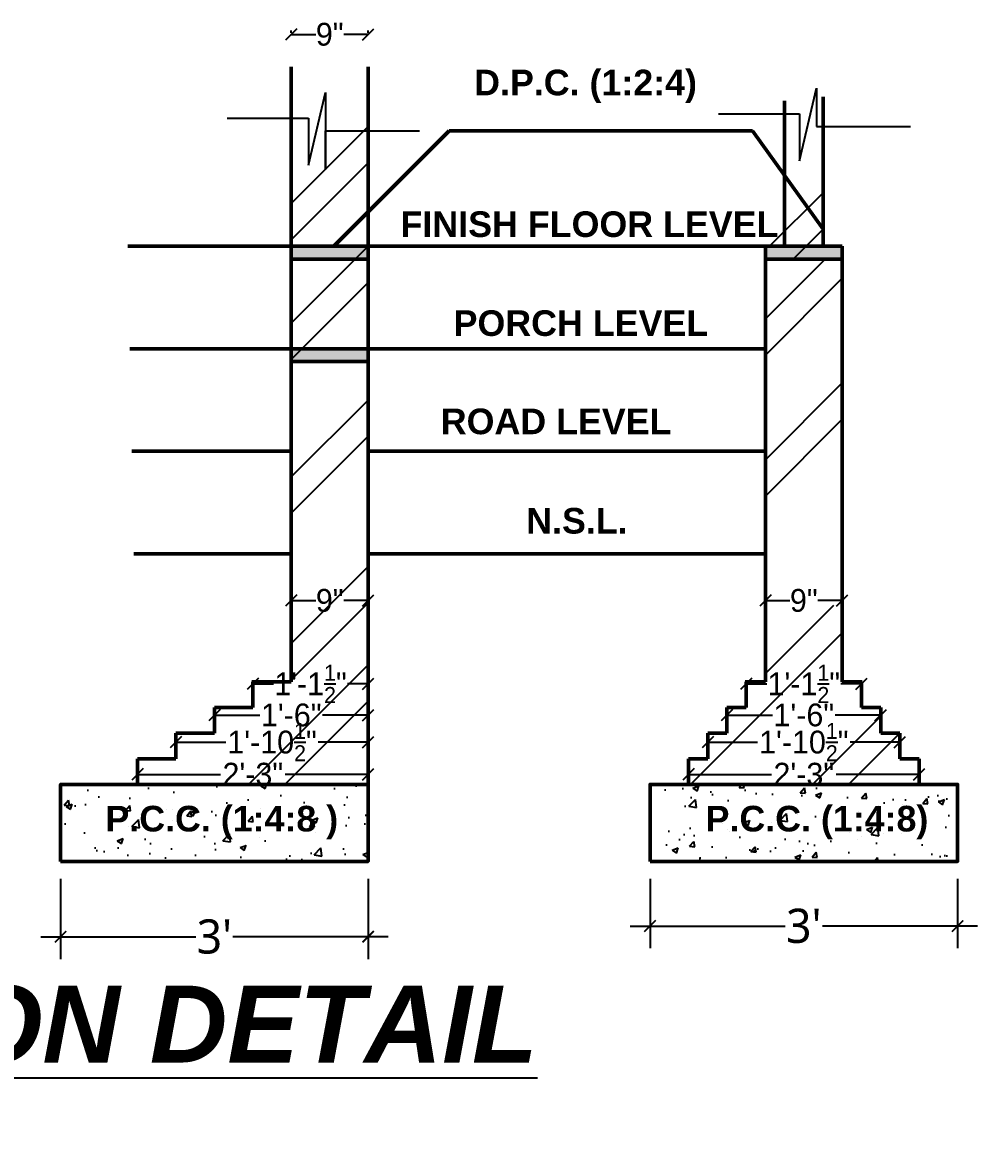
# Model space of a CAD drawing. Header units: millimetres. Extents: x -1636 to 265439, y -57189 to 32701.
# Drawn here: x 3090.8 to 3342.4, y 793.9 to 1089.9 of the extents above; entities that cross this region are included whole.
import ezdxf

# ---------------------------------------------------------------- set-up
doc = ezdxf.new("R2010")
doc.units = ezdxf.units.MM
for name, color, linetype in [('Dimensions', 7, 'Continuous'), ('Hatch', 22, 'Continuous'), ('Rechrge pit', 7, 'Continuous'), ('Text', 170, 'Continuous')]:
    doc.layers.add(name, color=color, linetype=linetype)
doc.layers.add('WALL', color=5, linetype='Continuous', lineweight=50)
doc.layers.add('WINDOW', color=2, linetype='Continuous', lineweight=25)
doc.styles.add('style1', font='trebucbd.ttf', dxfattribs={"height": 9})
doc.styles.add('style4', font='arial.ttf')
doc.dimstyles.get("Standard").update_dxf_attribs({"dimtxt": 9, "dimasz": 12, "dimexe": 2, "dimexo": 0.5, "dimgap": 0.09, "dimtad": 0, "dimtih": 1, "dimtoh": 1, "dimdec": 3, "dimzin": 0, "dimdsep": 46, "dimlunit": 4, "dimtxsty": 'Standard', "dimblk": 'OBLIQUE', "dimcen": 0.09, "dimadec": 0, "dimazin": 0, "dimtfac": 1, "dimtdec": 3, "dimtofl": 0, "dimtmove": 0, "dimatfit": 3, "dimldrblk": 'OBLIQUE', "dimfxl": 0, "dimtolj": 1, "dimtzin": 0, "dimarcsym": 0})
doc.dimstyles.new('style1', dxfattribs={"dimtxt": 9, "dimasz": 6.8125, "dimexe": 5.8675, "dimexo": 4.5625, "dimgap": 0.5625, "dimtad": 0, "dimdec": 1, "dimzin": 0, "dimdsep": 46, "dimlunit": 4, "dimtxsty": 'style1', "dimblk": 'ARCHTICK', "dimcen": 0.2775, "dimdle": 5.25, "dimclrd": 256, "dimazin": 0, "dimtfac": 1, "dimtdec": 1, "dimtofl": 0, "dimtmove": 1, "dimatfit": 3, "dimldrblk": 'ARCHTICK', "dimfxl": 0, "dimtolj": 1, "dimtzin": 0, "dimlwd": -1, "dimarcsym": 0})

# ---------------------------------------------------------------- blocks, each defined once
blk = doc.blocks.new('_ArchTick')
at = {"color": 0, "linetype": 'ByBlock', "const_width": 0.15}
blk.add_lwpolyline([(-0.5, -0.5), (0.5, 0.5)], dxfattribs=at)
blk = doc.blocks.new('*D165')
at = {"layer": 'Defpoints', "color": 0, "ltscale": 22.5}
for p in [(3630.33, 3097.05), (3711.33, 3097.05), (3711.33, 3077.21)]:
    blk.add_point(p, dxfattribs=at)
at = {"layer": 'Dimensions', "color": 0, "lineweight": -2, "ltscale": 22.5}
for p, q in [((3630.33, 3092.49), (3630.33, 3071.34)), ((3711.33, 3092.49), (3711.33, 3071.34))]:
    blk.add_line(p, q, dxfattribs=at)
at = {"layer": 'Dimensions', "ltscale": 22.5}
for p, q in [((3625.08, 3077.21), (3665.95, 3077.21)), ((3716.58, 3077.21), (3675.71, 3077.21))]:
    blk.add_line(p, q, dxfattribs=at)
at = {"layer": 'Dimensions', "ltscale": 22.5, "xscale": 3, "yscale": 3, "zscale": 3, "rotation": 180}
blk.add_blockref('_ArchTick', (3630.33, 3077.21), dxfattribs=at)
at = {"layer": 'Dimensions', "ltscale": 22.5, "xscale": 3, "yscale": 3, "zscale": 3}
blk.add_blockref('_ArchTick', (3711.33, 3077.21), dxfattribs=at)
at = {"layer": 'Dimensions', "color": 0, "ltscale": 22.5, "insert": (3670.83, 3077.21), "char_height": 9, "attachment_point": 5, "style": 'style1'}
blk.add_mtext("\\A1;3'", dxfattribs=at)
blk = doc.blocks.new('*D166')
at = {"layer": 'Defpoints', "color": 0, "ltscale": 22.5}
for p in [(3785.58, 3097.05), (3866.58, 3097.05), (3866.58, 3080.02)]:
    blk.add_point(p, dxfattribs=at)
at = {"layer": 'Dimensions', "color": 0, "lineweight": -2, "ltscale": 22.5}
for p, q in [((3785.58, 3092.49), (3785.58, 3074.15)), ((3866.58, 3092.49), (3866.58, 3074.15))]:
    blk.add_line(p, q, dxfattribs=at)
at = {"layer": 'Dimensions', "ltscale": 22.5}
for p, q in [((3780.33, 3080.02), (3821.2, 3080.02)), ((3871.83, 3080.02), (3830.96, 3080.02))]:
    blk.add_line(p, q, dxfattribs=at)
at = {"layer": 'Dimensions', "ltscale": 22.5, "xscale": 3, "yscale": 3, "zscale": 3, "rotation": 180}
blk.add_blockref('_ArchTick', (3785.58, 3080.02), dxfattribs=at)
at = {"layer": 'Dimensions', "ltscale": 22.5, "xscale": 3, "yscale": 3, "zscale": 3}
blk.add_blockref('_ArchTick', (3866.58, 3080.02), dxfattribs=at)
at = {"layer": 'Dimensions', "color": 0, "ltscale": 22.5, "insert": (3826.08, 3080.02), "char_height": 9, "attachment_point": 5, "style": 'style1'}
blk.add_mtext("\\A1;3'", dxfattribs=at)
blk = doc.blocks.new('_Oblique')
at = {"color": 0, "linetype": 'ByBlock', "lineweight": -2}
blk.add_line((-0.5, -0.5), (0.5, 0.5), dxfattribs=at)
blk = doc.blocks.new('*D180')
at = {"layer": 'Defpoints', "color": 0}
for p in [(3691.08, 3165.67), (3711.33, 3165.74), (3711.33, 3165.67)]:
    blk.add_point(p, dxfattribs=at)
at = {"layer": 'Dimensions', "color": 0, "lineweight": -2}
for p, q in [((3691.08, 3166.17), (3691.08, 3166.74)), ((3691.08, 3165.74), (3697.52, 3165.74)), ((3711.33, 3165.74), (3704.9, 3165.74)), ((3711.33, 3166.17), (3711.33, 3166.74))]:
    blk.add_line(p, q, dxfattribs=at)
at = {"layer": 'Dimensions', "color": 0, "lineweight": -2, "xscale": 3, "yscale": 3, "zscale": 3, "rotation": 180}
blk.add_blockref('_Oblique', (3691.08, 3165.74), dxfattribs=at)
at = {"layer": 'Dimensions', "color": 0, "lineweight": -2, "xscale": 3, "yscale": 3, "zscale": 3}
blk.add_blockref('_Oblique', (3711.33, 3165.74), dxfattribs=at)
at = {"layer": 'Dimensions', "color": 0, "insert": (3701.21, 3165.74), "char_height": 9, "attachment_point": 5}
blk.add_mtext('\\A1;{\\H0.6667x;9"}', dxfattribs=at)
blk = doc.blocks.new('*D181')
at = {"layer": 'Defpoints', "color": 0}
for p in [(3680.96, 3143.74), (3711.33, 3143.81), (3711.33, 3143.74)]:
    blk.add_point(p, dxfattribs=at)
at = {"layer": 'Dimensions', "color": 0, "lineweight": -2}
for p, q in [((3680.96, 3144.24), (3680.96, 3144.81)), ((3680.96, 3143.81), (3686.39, 3143.81)), ((3711.33, 3143.81), (3705.9, 3143.81)), ((3711.33, 3144.24), (3711.33, 3144.81))]:
    blk.add_line(p, q, dxfattribs=at)
at = {"layer": 'Dimensions', "color": 0, "lineweight": -2, "xscale": 3, "yscale": 3, "zscale": 3, "rotation": 180}
blk.add_blockref('_Oblique', (3680.96, 3143.81), dxfattribs=at)
at = {"layer": 'Dimensions', "color": 0, "lineweight": -2, "xscale": 3, "yscale": 3, "zscale": 3}
blk.add_blockref('_Oblique', (3711.33, 3143.81), dxfattribs=at)
at = {"layer": 'Dimensions', "color": 0, "insert": (3696.15, 3143.81), "char_height": 9, "attachment_point": 5}
blk.add_mtext('\\A1;{\\H0.6667x;1\'-1\\H0.7x;\\S1/2;\\H1.429x;"}', dxfattribs=at)
blk = doc.blocks.new('*D182')
at = {"layer": 'Defpoints', "color": 0}
for p in [(3670.83, 3135.58), (3711.33, 3135.65), (3711.33, 3135.58)]:
    blk.add_point(p, dxfattribs=at)
at = {"layer": 'Dimensions', "color": 0, "lineweight": -2}
for p, q in [((3670.83, 3136.08), (3670.83, 3136.58)), ((3670.83, 3135.58), (3682.81, 3135.58)), ((3711.33, 3135.58), (3699.35, 3135.58)), ((3711.33, 3135.15), (3711.33, 3134.58))]:
    blk.add_line(p, q, dxfattribs=at)
at = {"layer": 'Dimensions', "color": 0, "lineweight": -2, "xscale": 3, "yscale": 3, "zscale": 3, "rotation": 180}
blk.add_blockref('_Oblique', (3670.83, 3135.58), dxfattribs=at)
at = {"layer": 'Dimensions', "color": 0, "lineweight": -2, "xscale": 3, "yscale": 3, "zscale": 3}
blk.add_blockref('_Oblique', (3711.33, 3135.58), dxfattribs=at)
at = {"layer": 'Dimensions', "color": 0, "insert": (3691.08, 3135.58), "char_height": 9, "attachment_point": 5}
blk.add_mtext('\\A1;{\\H0.6667x;1\'-6"}', dxfattribs=at)
blk = doc.blocks.new('*D183')
at = {"layer": 'Defpoints', "color": 0}
for p in [(3660.71, 3128.41), (3711.33, 3128.47), (3711.33, 3128.41)]:
    blk.add_point(p, dxfattribs=at)
at = {"layer": 'Dimensions', "color": 0, "lineweight": -2}
for p, q in [((3660.71, 3128.91), (3660.71, 3129.47)), ((3711.33, 3128.91), (3711.33, 3129.47)), ((3660.71, 3128.47), (3673.84, 3128.47)), ((3711.33, 3128.47), (3698.2, 3128.47))]:
    blk.add_line(p, q, dxfattribs=at)
at = {"layer": 'Dimensions', "color": 0, "lineweight": -2, "xscale": 3, "yscale": 3, "zscale": 3, "rotation": 180}
blk.add_blockref('_Oblique', (3660.71, 3128.47), dxfattribs=at)
at = {"layer": 'Dimensions', "color": 0, "lineweight": -2, "xscale": 3, "yscale": 3, "zscale": 3}
blk.add_blockref('_Oblique', (3711.33, 3128.47), dxfattribs=at)
at = {"layer": 'Dimensions', "color": 0, "insert": (3686.02, 3128.47), "char_height": 9, "attachment_point": 5}
blk.add_mtext('\\A1;{\\H0.6667x;1\'-10\\H0.7x;\\S1/2;\\H1.429x;"}', dxfattribs=at)
blk = doc.blocks.new('*D184')
at = {"layer": 'Defpoints', "color": 0}
for p in [(3650.58, 3119.97), (3711.33, 3119.97), (3711.33, 3119.97)]:
    blk.add_point(p, dxfattribs=at)
at = {"layer": 'Dimensions', "color": 0, "lineweight": -2}
for p, q in [((3650.58, 3120.47), (3650.58, 3120.97)), ((3711.33, 3120.47), (3711.33, 3120.97)), ((3650.58, 3119.97), (3672.42, 3119.97)), ((3711.33, 3119.97), (3689.5, 3119.97))]:
    blk.add_line(p, q, dxfattribs=at)
at = {"layer": 'Dimensions', "color": 0, "lineweight": -2, "xscale": 3, "yscale": 3, "zscale": 3, "rotation": 180}
blk.add_blockref('_Oblique', (3650.58, 3119.97), dxfattribs=at)
at = {"layer": 'Dimensions', "color": 0, "lineweight": -2, "xscale": 3, "yscale": 3, "zscale": 3}
blk.add_blockref('_Oblique', (3711.33, 3119.97), dxfattribs=at)
at = {"layer": 'Dimensions', "color": 0, "insert": (3680.96, 3119.97), "char_height": 9, "attachment_point": 5}
blk.add_mtext('\\A1;{\\H0.6667x;2\'-3"}', dxfattribs=at)
blk = doc.blocks.new('*D185')
at = {"layer": 'Defpoints', "color": 0}
for p in [(3810.9, 3143.74), (3841.27, 3143.81), (3841.27, 3143.74)]:
    blk.add_point(p, dxfattribs=at)
at = {"layer": 'Dimensions', "color": 0, "lineweight": -2}
for p, q in [((3810.9, 3144.24), (3810.9, 3144.81)), ((3810.9, 3143.81), (3816.32, 3143.81)), ((3841.27, 3143.81), (3835.84, 3143.81)), ((3841.27, 3144.24), (3841.27, 3144.81))]:
    blk.add_line(p, q, dxfattribs=at)
at = {"layer": 'Dimensions', "color": 0, "lineweight": -2, "xscale": 3, "yscale": 3, "zscale": 3, "rotation": 180}
blk.add_blockref('_Oblique', (3810.9, 3143.81), dxfattribs=at)
at = {"layer": 'Dimensions', "color": 0, "lineweight": -2, "xscale": 3, "yscale": 3, "zscale": 3}
blk.add_blockref('_Oblique', (3841.27, 3143.81), dxfattribs=at)
at = {"layer": 'Dimensions', "color": 0, "insert": (3826.08, 3143.81), "char_height": 9, "attachment_point": 5}
blk.add_mtext('\\A1;{\\H0.6667x;1\'-1\\H0.7x;\\S1/2;\\H1.429x;"}', dxfattribs=at)
blk = doc.blocks.new('*D186')
at = {"layer": 'Defpoints', "color": 0}
for p in [(3805.83, 3135.58), (3846.33, 3135.65), (3846.33, 3135.58)]:
    blk.add_point(p, dxfattribs=at)
at = {"layer": 'Dimensions', "color": 0, "lineweight": -2}
for p, q in [((3805.83, 3136.08), (3805.83, 3136.58)), ((3805.83, 3135.58), (3817.81, 3135.58)), ((3846.33, 3135.58), (3834.35, 3135.58)), ((3846.33, 3135.15), (3846.33, 3134.58))]:
    blk.add_line(p, q, dxfattribs=at)
at = {"layer": 'Dimensions', "color": 0, "lineweight": -2, "xscale": 3, "yscale": 3, "zscale": 3, "rotation": 180}
blk.add_blockref('_Oblique', (3805.83, 3135.58), dxfattribs=at)
at = {"layer": 'Dimensions', "color": 0, "lineweight": -2, "xscale": 3, "yscale": 3, "zscale": 3}
blk.add_blockref('_Oblique', (3846.33, 3135.58), dxfattribs=at)
at = {"layer": 'Dimensions', "color": 0, "insert": (3826.08, 3135.58), "char_height": 9, "attachment_point": 5}
blk.add_mtext('\\A1;{\\H0.6667x;1\'-6"}', dxfattribs=at)
blk = doc.blocks.new('*D187')
at = {"layer": 'Defpoints', "color": 0}
for p in [(3800.77, 3128.41), (3851.4, 3128.47), (3851.4, 3128.41)]:
    blk.add_point(p, dxfattribs=at)
at = {"layer": 'Dimensions', "color": 0, "lineweight": -2}
for p, q in [((3800.77, 3128.91), (3800.77, 3129.47)), ((3851.4, 3128.91), (3851.4, 3129.47)), ((3800.77, 3128.47), (3813.9, 3128.47)), ((3851.4, 3128.47), (3838.27, 3128.47))]:
    blk.add_line(p, q, dxfattribs=at)
at = {"layer": 'Dimensions', "color": 0, "lineweight": -2, "xscale": 3, "yscale": 3, "zscale": 3, "rotation": 180}
blk.add_blockref('_Oblique', (3800.77, 3128.47), dxfattribs=at)
at = {"layer": 'Dimensions', "color": 0, "lineweight": -2, "xscale": 3, "yscale": 3, "zscale": 3}
blk.add_blockref('_Oblique', (3851.4, 3128.47), dxfattribs=at)
at = {"layer": 'Dimensions', "color": 0, "insert": (3826.08, 3128.47), "char_height": 9, "attachment_point": 5}
blk.add_mtext('\\A1;{\\H0.6667x;1\'-10\\H0.7x;\\S1/2;\\H1.429x;"}', dxfattribs=at)
blk = doc.blocks.new('*D188')
at = {"layer": 'Defpoints', "color": 0}
for p in [(3795.71, 3119.97), (3856.46, 3119.97), (3856.46, 3119.97)]:
    blk.add_point(p, dxfattribs=at)
at = {"layer": 'Dimensions', "color": 0, "lineweight": -2}
for p, q in [((3795.71, 3120.47), (3795.71, 3120.97)), ((3856.46, 3120.47), (3856.46, 3120.97)), ((3795.71, 3119.97), (3817.55, 3119.97)), ((3856.46, 3119.97), (3834.62, 3119.97))]:
    blk.add_line(p, q, dxfattribs=at)
at = {"layer": 'Dimensions', "color": 0, "lineweight": -2, "xscale": 3, "yscale": 3, "zscale": 3, "rotation": 180}
blk.add_blockref('_Oblique', (3795.71, 3119.97), dxfattribs=at)
at = {"layer": 'Dimensions', "color": 0, "lineweight": -2, "xscale": 3, "yscale": 3, "zscale": 3}
blk.add_blockref('_Oblique', (3856.46, 3119.97), dxfattribs=at)
at = {"layer": 'Dimensions', "color": 0, "insert": (3826.08, 3119.97), "char_height": 9, "attachment_point": 5}
blk.add_mtext('\\A1;{\\H0.6667x;2\'-3"}', dxfattribs=at)
blk = doc.blocks.new('*D189')
at = {"layer": 'Defpoints', "color": 0}
for p in [(3815.96, 3165.67), (3836.21, 3165.74), (3836.21, 3165.67)]:
    blk.add_point(p, dxfattribs=at)
at = {"layer": 'Dimensions', "color": 0, "lineweight": -2}
for p, q in [((3815.96, 3166.17), (3815.96, 3166.74)), ((3815.96, 3165.74), (3822.39, 3165.74)), ((3836.21, 3165.74), (3829.77, 3165.74)), ((3836.21, 3166.17), (3836.21, 3166.74))]:
    blk.add_line(p, q, dxfattribs=at)
at = {"layer": 'Dimensions', "color": 0, "lineweight": -2, "xscale": 3, "yscale": 3, "zscale": 3, "rotation": 180}
blk.add_blockref('_Oblique', (3815.96, 3165.74), dxfattribs=at)
at = {"layer": 'Dimensions', "color": 0, "lineweight": -2, "xscale": 3, "yscale": 3, "zscale": 3}
blk.add_blockref('_Oblique', (3836.21, 3165.74), dxfattribs=at)
at = {"layer": 'Dimensions', "color": 0, "insert": (3826.08, 3165.74), "char_height": 9, "attachment_point": 5}
blk.add_mtext('\\A1;{\\H0.6667x;9"}', dxfattribs=at)
blk = doc.blocks.new('*D190')
at = {"layer": 'Defpoints', "color": 0}
for p in [(3691.08, 3314.78), (3711.33, 3314.84), (3711.33, 3314.78)]:
    blk.add_point(p, dxfattribs=at)
at = {"layer": 'Dimensions', "color": 0, "lineweight": -2}
for p, q in [((3691.08, 3315.28), (3691.08, 3315.84)), ((3711.33, 3315.28), (3711.33, 3315.84)), ((3691.08, 3314.84), (3697.52, 3314.84)), ((3711.33, 3314.84), (3704.9, 3314.84))]:
    blk.add_line(p, q, dxfattribs=at)
at = {"layer": 'Dimensions', "color": 0, "lineweight": -2, "xscale": 3, "yscale": 3, "zscale": 3, "rotation": 180}
blk.add_blockref('_Oblique', (3691.08, 3314.84), dxfattribs=at)
at = {"layer": 'Dimensions', "color": 0, "lineweight": -2, "xscale": 3, "yscale": 3, "zscale": 3}
blk.add_blockref('_Oblique', (3711.33, 3314.84), dxfattribs=at)
at = {"layer": 'Dimensions', "color": 0, "insert": (3701.21, 3314.84), "char_height": 9, "attachment_point": 5}
blk.add_mtext('\\A1;{\\H0.6667x;9"}', dxfattribs=at)
blk = doc.blocks.new('*U167')
at = {"layer": 'Hatch'}
h = blk.add_hatch(color=8, dxfattribs=at)
h.paths.add_polyline_path([(3691.0833, 3259.0486), (3691.0833, 3255.6736), (3711.3333, 3255.6736), (3711.3333, 3259.0486)])
h.paths.add_polyline_path([(3691.0833, 3232.0486), (3691.0833, 3228.6736), (3711.3333, 3228.6736), (3711.3333, 3232.0486)])
for points in [[(3823.2542, 3255.6736), (3826.6292, 3259.0486), (3815.9583, 3259.0486), (3815.9583, 3255.6736)], [(3836.2083, 3255.6736), (3836.2083, 3259.0486), (3826.6292, 3259.0486), (3823.2542, 3255.6736)]]:
    blk.add_hatch(color=8, dxfattribs=at).paths.add_polyline_path(points)
at = {"layer": 'Hatch', "ltscale": 22.5}
h = blk.add_hatch(dxfattribs=at)
h.set_pattern_fill('AR-CONC', color=256, scale=2.25, style=0)
h.set_pattern_definition([(50, (12334.458, -706.576), (16.138354, -1.411923), [1.6875, -18.5625]), (355, (12334.458, -706.576), (-3.121905, 16.924323), [1.35, -14.85]), (100.4514, (12335.803, -706.694), (13.01646, 15.51239), [1.434154, -15.775698]), (46.1842, (12334.458, -702.076), (24.012924, -3.724178), [2.53125, -27.84375]), (96.6356, (12336.46, -702.387), (21.02991, 21.91765), [2.15123, -23.66354]), (351.1842, (12334.458, -702.076), (21.029894, 21.91767), [2.025, -22.275]), (21, (12336.708, -703.201), (13.430409, -9.058925), [1.6875, -18.5625]), (326, (12336.708, -703.201), (5.474595, 16.315876), [1.35, -14.85]), (71.4514, (12337.827, -703.956), (18.90501, 7.256936), [1.434154, -15.775698]), (37.5, (12334.458, -706.5764), (0.2735967, 7.4901117), [0, -14.67, 0, -15.075, 0, -14.90625]), (7.5, (12334.458, -706.576), (5.9190646, 8.8742635), [0, -8.595, 0, -14.3325, 0, -5.68125]), (327.5, (12329.441, -706.5764), (12.011005, -0.5074846), [0, -5.625, 0, -17.55, 0, -23.2875]), (317.5, (12327.191, -706.576), (13.121689, 2.252362), [0, -7.3125, 0, -11.655, 0, -16.5375])])
h.paths.add_polyline_path([(3711.3333, 3097.0486), (3711.3333, 3117.2986), (3630.3333, 3117.2986), (3630.3333, 3097.0486)])
h = blk.add_hatch(dxfattribs=at)
h.set_pattern_fill('AR-CONC', color=256, scale=2.25, style=0)
h.set_pattern_definition([(50, (9158.583, 91.049), (16.138354, -1.411923), [1.6875, -18.5625]), (355, (9158.583, 91.049), (-3.121905, 16.924323), [1.35, -14.85]), (100.4514, (9159.928, 90.931), (13.01646, 15.51239), [1.434154, -15.775698]), (46.1842, (9158.583, 95.549), (24.012924, -3.72418), [2.53125, -27.84375]), (96.6356, (9160.584, 95.238), (21.02991, 21.91765), [2.15123, -23.66354]), (351.1842, (9158.583, 95.549), (21.02989, 21.91767), [2.025, -22.275]), (21, (9160.833, 94.424), (13.43041, -9.058925), [1.6875, -18.5625]), (326, (9160.833, 94.424), (5.474595, 16.315876), [1.35, -14.85]), (71.4514, (9161.952, 93.669), (18.90501, 7.256936), [1.434154, -15.775698]), (37.5, (9158.583, 91.0486), (0.273597, 7.4901117), [0, -14.67, 0, -15.075, 0, -14.90625]), (7.5, (9158.583, 91.049), (5.919065, 8.874264), [0, -8.595, 0, -14.3325, 0, -5.68125]), (327.5, (9153.566, 91.0486), (12.011005, -0.5074846), [0, -5.625, 0, -17.55, 0, -23.2875]), (317.5, (9151.316, 91.049), (13.121689, 2.252362), [0, -7.3125, 0, -11.655, 0, -16.5375])])
h.paths.add_polyline_path([(3866.5833, 3097.0486), (3866.5833, 3117.2986), (3785.5833, 3117.2986), (3785.5833, 3097.0486)])
for p, q in [((3824.9583, 3281.5486), (3829.4583, 3300.6736)), ((3829.4583, 3300.6736), (3829.4583, 3290.5486)), ((3695.5833, 3280.4236), (3700.0833, 3299.5486)), ((3700.0833, 3299.5486), (3700.0833, 3279.2986)), ((3674.2083, 3292.7986), (3695.5833, 3292.7986)), ((3695.5833, 3292.7986), (3695.5833, 3280.4236)), ((3803.5833, 3293.9236), (3824.9583, 3293.9236)), ((3824.9583, 3293.9236), (3824.9583, 3281.5486)), ((3691.0833, 3270.2986), (3711.3333, 3290.5486)), ((3700.0833, 3279.2986), (3700.0833, 3289.4236)), ((3700.0833, 3289.4236), (3724.8333, 3289.4236)), ((3829.4583, 3290.5486), (3854.2083, 3290.5486)), ((3691.0833, 3260.7527), (3711.3333, 3281.0027)), ((3817.0833, 3259.0486), (3831.1458, 3273.1111)), ((3691.0833, 3238.7986), (3711.3333, 3259.0486)), ((3815.9583, 3239.9236), (3831.7083, 3255.6736)), ((3815.9583, 3230.3777), (3836.2083, 3250.6277)), ((3691.0833, 3229.2527), (3711.3333, 3249.5027)), ((3815.9583, 3202.7986), (3836.2083, 3223.0486)), ((3691.0833, 3198.2986), (3711.3333, 3218.5486)), ((3815.9583, 3193.2527), (3836.2083, 3213.5027)), ((3691.0833, 3188.7527), (3711.3333, 3209.0027)), ((3691.0833, 3154.4236), (3711.3333, 3174.6736)), ((3691.0833, 3144.8777), (3711.3333, 3165.1277)), ((3815.9583, 3146.5486), (3833.9583, 3164.5486)), ((3796.2542, 3117.2986), (3836.2083, 3157.2527)), ((3679.8333, 3117.2986), (3711.3333, 3148.7986)), ((3689.3792, 3117.2986), (3711.3333, 3139.2527)), ((3828.3333, 3117.2986), (3846.3333, 3135.2986)), ((3837.8792, 3117.2986), (3851.3792, 3130.7986))]:
    blk.add_line(p, q, dxfattribs=at)
at = {"layer": 'Hatch', "color": 8}
blk.add_line((3823.2542, 3255.6736), (3831.1458, 3263.5652), dxfattribs=at)
at = {"layer": 'WALL', "ltscale": 22.5}
for p, q in [((3691.0833, 3144.2986), (3691.0833, 3306.2986)), ((3711.3333, 3117.2986), (3711.3333, 3306.2986)), ((3831.1458, 3259.0486), (3831.1458, 3298.4236)), ((3821.0208, 3259.0486), (3821.0208, 3297.2986)), ((3702.3333, 3259.0486), (3732.7083, 3289.4236)), ((3732.7083, 3289.4236), (3812.5833, 3289.4236)), ((3812.5833, 3289.4236), (3831.1458, 3263.5652)), ((3647.9974, 3259.0486), (3711.3333, 3259.0486)), ((3711.3333, 3259.0486), (3836.2083, 3259.0486)), ((3815.9583, 3144.2986), (3815.9583, 3259.0486)), ((3836.2083, 3144.2986), (3836.2083, 3259.0486)), ((3691.0833, 3255.6736), (3711.3333, 3255.6736)), ((3815.9583, 3255.6736), (3836.2083, 3255.6736)), ((3648.5455, 3232.0486), (3711.3333, 3232.0486)), ((3711.3333, 3232.0486), (3815.9583, 3232.0486)), ((3691.0833, 3228.6736), (3711.3333, 3228.6736)), ((3649.0936, 3205.0486), (3691.0833, 3205.0486)), ((3711.3333, 3205.0486), (3815.9583, 3205.0486)), ((3649.6417, 3178.0486), (3691.0833, 3178.0486)), ((3711.3333, 3178.0486), (3815.9583, 3178.0486)), ((3691.0833, 3144.2986), (3680.9583, 3144.2986)), ((3680.9583, 3137.5486), (3680.9583, 3144.2986)), ((3810.8958, 3137.5486), (3810.8958, 3144.2986)), ((3810.8958, 3144.2986), (3815.9583, 3144.2986)), ((3841.2708, 3144.2986), (3836.2083, 3144.2986)), ((3841.2708, 3137.5486), (3841.2708, 3144.2986)), ((3670.8333, 3130.7986), (3670.8333, 3137.5486)), ((3680.9583, 3137.5486), (3670.8333, 3137.5486)), ((3805.8333, 3137.5486), (3810.8958, 3137.5486)), ((3805.8333, 3130.7986), (3805.8333, 3137.5486)), ((3846.3333, 3137.5486), (3841.2708, 3137.5486)), ((3846.3333, 3130.7986), (3846.3333, 3137.5486)), ((3660.7083, 3124.0486), (3660.7083, 3130.7986)), ((3670.8333, 3130.7986), (3660.7083, 3130.7986)), ((3800.7708, 3124.0486), (3800.7708, 3130.7986)), ((3800.7708, 3130.7986), (3805.8333, 3130.7986)), ((3851.3958, 3130.7986), (3846.3333, 3130.7986)), ((3851.3958, 3124.0486), (3851.3958, 3130.7986)), ((3650.5833, 3117.2986), (3650.5833, 3124.0486)), ((3660.7083, 3124.0486), (3650.5833, 3124.0486)), ((3795.7083, 3117.2986), (3795.7083, 3124.0486)), ((3795.7083, 3124.0486), (3800.7708, 3124.0486)), ((3856.4583, 3124.0486), (3851.3958, 3124.0486)), ((3856.4583, 3117.2986), (3856.4583, 3124.0486)), ((3711.3333, 3117.2986), (3630.3333, 3117.2986))]:
    blk.add_line(p, q, dxfattribs=at)
for points in [[(3630.3333, 3097.0486), (3711.3333, 3097.0486), (3711.3333, 3117.2986), (3630.3333, 3117.2986)], [(3785.5833, 3097.0486), (3866.5833, 3097.0486), (3866.5833, 3117.2986), (3785.5833, 3117.2986)]]:
    blk.add_lwpolyline(points, close=True, dxfattribs=at)
at = {"layer": 'Text', "ltscale": 22.5, "insert": (3457.4047, 3064.3217), "char_height": 20.25, "width": 337.85, "attachment_point": 1, "style": 'style4'}
blk.add_mtext("{\\fArial|b1|i1|c0|p34;\\LFOUNDATION DETAIL\\P\\H0.3542x;SCALE 1''=4'-0''}", dxfattribs=at)
at = {"layer": 'WALL', "ltscale": 22.5, "char_height": 6.75, "attachment_point": 1, "style": 'style4'}
for s, insert, width in [('{\\fArial|b1|i0|c0|p34;\\C11;D.P.C. (1:2:4)\\fArial|b0|i0|c186|p34;\\C256;}', (3739.2582, 3305.5447), 325.62), ('{\\fArial|b1|i0|c0|p34;\\C11;FINISH FLOOR LEVEL\\fArial|b0|i0|c186|p34;\\C256;}', (3719.8721, 3268.233), 325.62), ('{\\fArial|b1|i0|c0|p34;\\C11;PORCH LEVEL\\fArial|b0|i0|c186|p34;\\C256;}', (3733.8333, 3242.1736), 325.62), ('{\\fArial|b1|i0|c0|p34;\\C11;ROAD LEVEL\\fArial|b0|i0|c186|p34;\\C256;}', (3730.4583, 3216.2986), 325.62), ('{\\fArial|b1|i0|c0|p34;\\C11;N.S.L.\\fArial|b0|i0|c186|p34;\\C256;}', (3752.9583, 3190.128), 325.62), ('{\\fArial|b1|i0|c0|p34;\\C11;P.C.C. (1:4:8 )\\fArial|b0|i0|c186|p34;\\C256;}', (3642.1356, 3111.6736), 62.703686), ('{\\fArial|b1|i0|c0|p34;\\C11;P.C.C. (1:4:8)\\fArial|b0|i0|c186|p34;\\C256;}', (3800.2083, 3111.6736), 62.703686)]:
    blk.add_mtext(s, dxfattribs=dict(at, insert=insert, width=width))
at = {"layer": 'Dimensions'}
for base, p1, p2, text, picture, middle in [((3711.3333, 3314.8432), (3691.0833, 3314.7807), (3711.3333, 3314.7807), '{\\H0.6667x;9"}', '*D190', (3701.2083, 3314.8432)), ((3711.3333, 3165.7361), (3691.0833, 3165.6736), (3711.3333, 3165.6736), '{\\H0.6667x;9"}', '*D180', (3701.2083, 3165.7361)), ((3836.2083, 3165.7361), (3815.9583, 3165.6736), (3836.2083, 3165.6736), '{\\H0.6667x;9"}', '*D189', (3826.0833, 3165.7361)), ((3711.3333, 3143.8066), (3680.9583, 3143.7441), (3711.3333, 3143.7441), '{\\H0.6667x;1\'-1\\H0.7x;\\S1/2;\\H1.429x;"}', '*D181', (3696.1458, 3143.8066)), ((3841.2708, 3143.8066), (3810.8958, 3143.7441), (3841.2708, 3143.7441), '{\\H0.6667x;1\'-1\\H0.7x;\\S1/2;\\H1.429x;"}', '*D185', (3826.0833, 3143.8066)), ((3711.3333, 3135.5839), (3670.8333, 3135.5839), (3711.3333, 3135.6464), '{\\H0.6667x;1\'-6"}', '*D182', (3691.0833, 3135.5839)), ((3846.3333, 3135.5839), (3805.8333, 3135.5839), (3846.3333, 3135.6464), '{\\H0.6667x;1\'-6"}', '*D186', (3826.0833, 3135.5839)), ((3711.3333, 3128.4733), (3660.7083, 3128.4108), (3711.3333, 3128.4108), '{\\H0.6667x;1\'-10\\H0.7x;\\S1/2;\\H1.429x;"}', '*D183', (3686.0208, 3128.4733)), ((3851.3958, 3128.4733), (3800.7708, 3128.4108), (3851.3958, 3128.4108), '{\\H0.6667x;1\'-10\\H0.7x;\\S1/2;\\H1.429x;"}', '*D187', (3826.0833, 3128.4733)), ((3711.3333, 3119.9685), (3650.5833, 3119.9685), (3711.3333, 3119.9685), '{\\H0.6667x;2\'-3"}', '*D184', (3680.9583, 3119.9685)), ((3856.4583, 3119.9685), (3795.7083, 3119.9685), (3856.4583, 3119.9685), '{\\H0.6667x;2\'-3"}', '*D188', (3826.0833, 3119.9685))]:
    dim = blk.add_linear_dim(base=base, p1=p1, p2=p2, text=text, dimstyle='Standard', override={"dimasz": 3, "dimexe": 1}, dxfattribs=at)
    dim.commit()
    dim.dimension.update_dxf_attribs({"geometry": picture, "text_midpoint": middle})
at = {"layer": 'Dimensions', "ltscale": 22.5}
for base, p1, p2, picture, middle in [((3711.3333, 3077.2086), (3630.3333, 3097.0486), (3711.3333, 3097.0486), '*D165', (3670.8333, 3077.2086)), ((3866.5833, 3080.0211), (3785.5833, 3097.0486), (3866.5833, 3097.0486), '*D166', (3826.0833, 3080.0211))]:
    dim = blk.add_linear_dim(base=base, p1=p1, p2=p2, text="3'", dimstyle='style1', override={"dimtxt": 3, "dimasz": 3}, dxfattribs=at)
    dim.commit()
    dim.dimension.update_dxf_attribs({"geometry": picture, "text_midpoint": middle})
blk = doc.blocks.new('A$Cc0e54220')
at = {"layer": 'WINDOW'}
blk.add_blockref('*U167', (-3379.99, -3021.5), dxfattribs=at)
blk = doc.blocks.new('A$C8a083e96')
blk.add_blockref('A$Cc0e54220', (0, 0))
blk = doc.blocks.new('224')
blk.add_blockref('A$C8a083e96', (2850.54, 793.44))

msp = doc.modelspace()

# ---------------------------------------------------------------- block references
at = {"layer": 'Rechrge pit'}
msp.add_blockref('224', (0, 0), dxfattribs=at)

doc.saveas('drawing.dxf')
